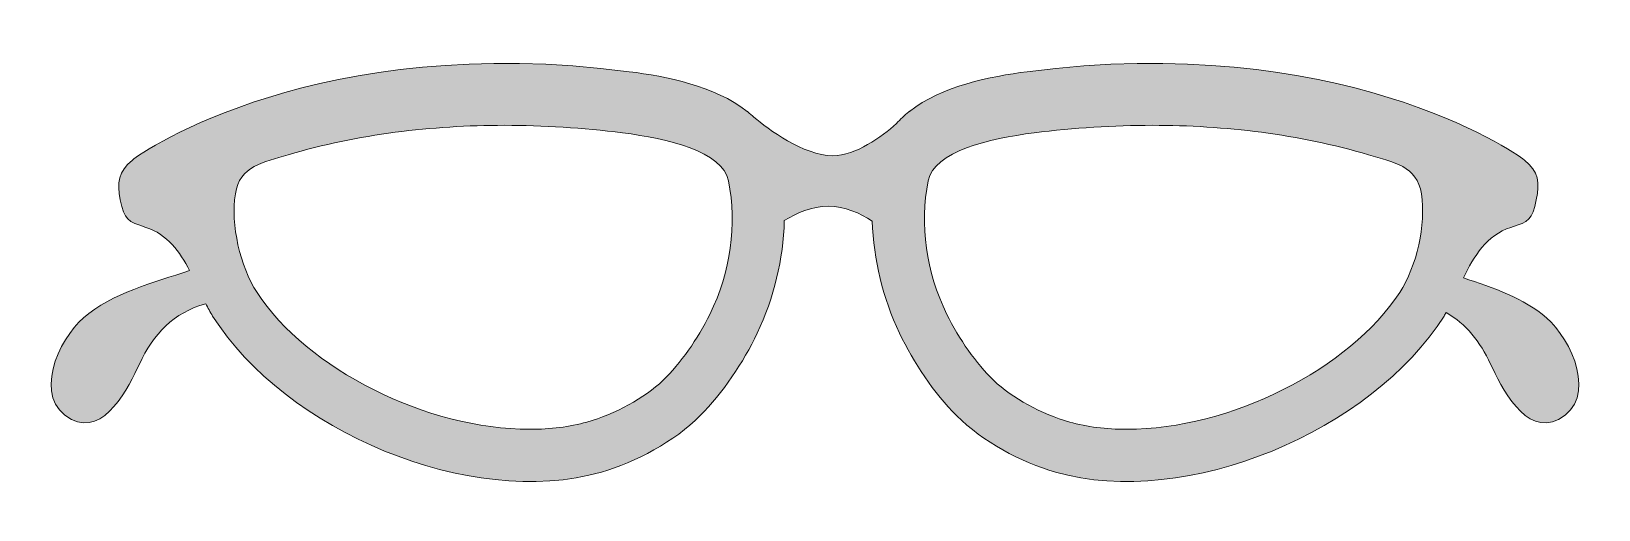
# Model space of a CAD drawing. Header units: inches. Extents: x -1 to 103, y -2 to 30.
import ezdxf

# ---------------------------------------------------------------- set-up
doc = ezdxf.new("R2010")
doc.units = ezdxf.units.IN
doc.header["$MEASUREMENT"] = 0
doc.layers.add('Layer 1', color=7, linetype='Continuous')

msp = doc.modelspace()

# ---------------------------------------------------------------- hatches: boundary and pattern name
at = {"layer": 'Layer 1', "true_color": 0xbe1e2d}
h = msp.add_hatch(color=242, dxfattribs=at)
h.dxf.hatch_style = 2
edge = h.paths.add_edge_path()
edge.add_spline(control_points=[(92.64, 11.02), (92.68, 11.1), (92.72, 11.17), (92.77, 11.25), (94.1, 10.5), (95.03, 9.32), (95.73, 7.82), (96.42, 6.33), (98.06, 3), (100.24, 4.13), (102.92, 5.54), (101.1, 9.47), (99.45, 10.9), (97.95, 12.2), (95.9, 12.92), (93.92, 13.55), (94.63, 15.01), (95.46, 16.39), (97.08, 16.92), (98.3, 17.31), (98.49, 17.41), (98.77, 18.76), (99.01, 19.9), (98.92, 20.62), (97.98, 21.4), (97.28, 21.99), (85.54, 29.97), (64.92, 27.28), (62.48, 26.96), (59.23, 26.33), (57.08, 24.64), (57.08, 24.64), (57.08, 24.65), (57.08, 24.65), (57.08, 24.65), (57.07, 24.63), (57.05, 24.61), (56.75, 24.37), (56.47, 24.11), (56.22, 23.83), (55.22, 22.95), (53.51, 21.68), (51.99, 21.69), (50.01, 21.7), (47.69, 23.45), (46.74, 24.25), (46.6, 24.38), (46.46, 24.5), (46.31, 24.62), (46.3, 24.63), (46.28, 24.65), (46.28, 24.65), (46.28, 24.65), (46.29, 24.64), (46.29, 24.64), (44.13, 26.33), (40.9, 26.97), (38.45, 27.28), (17.84, 29.97), (6.09, 21.99), (5.4, 21.4), (4.46, 20.62), (4.37, 19.9), (4.6, 18.76), (4.89, 17.41), (5.08, 17.31), (6.3, 16.92), (7.74, 16.45), (8.55, 15.31), (9.21, 14.04), (6.81, 13.26), (4.04, 12.54), (2.15, 10.9), (0.5, 9.47), (-1.32, 5.54), (1.36, 4.13), (3.54, 3), (5.18, 6.33), (5.87, 7.82), (6.8, 9.82), (8.14, 11.24), (10.28, 11.84), (10.43, 11.56), (10.58, 11.28), (10.74, 11.02), (15.53, 3.41), (27.83, -1.87), (36.59, 0.63), (38.86, 1.27), (41.47, 2.69), (43.15, 4.37), (44.68, 5.91), (46.02, 7.91), (46.96, 9.88), (48.07, 12.23), (48.69, 14.79), (48.76, 17.37), (49.58, 17.88), (50.61, 18.33), (51.68, 18.33), (52.78, 18.33), (53.81, 17.86), (54.61, 17.34), (54.69, 14.77), (55.31, 12.22), (56.42, 9.88), (57.36, 7.91), (58.69, 5.91), (60.23, 4.37), (61.91, 2.69), (64.52, 1.27), (66.79, 0.63), (75.54, -1.87), (87.84, 3.41), (92.64, 11.02)], knot_values=[0, 0, 0, 0, 1, 1, 1, 2, 2, 2, 3, 3, 3, 4, 4, 4, 5, 5, 5, 6, 6, 6, 7, 7, 7, 8, 8, 8, 9, 9, 9, 10, 10, 10, 11, 11, 11, 12, 12, 12, 13, 13, 13, 14, 14, 14, 15, 15, 15, 16, 16, 16, 17, 17, 17, 18, 18, 18, 19, 19, 19, 20, 20, 20, 21, 21, 21, 22, 22, 22, 23, 23, 23, 24, 24, 24, 25, 25, 25, 26, 26, 26, 27, 27, 27, 28, 28, 28, 29, 29, 29, 30, 30, 30, 31, 31, 31, 32, 32, 32, 33, 33, 33, 34, 34, 34, 35, 35, 35, 36, 36, 36, 37, 37, 37, 38, 38, 38, 38], degree=3, periodic=1)
edge = h.paths.add_edge_path()
edge.add_spline(control_points=[(43.81, 11.13), (43, 9.48), (41.86, 7.87), (40.68, 6.73), (39.5, 5.58), (37.47, 4.46), (35.63, 3.96), (34.49, 3.64), (33.21, 3.48), (31.85, 3.48), (24.98, 3.48), (17, 7.48), (13.69, 12.59), (12.56, 14.33), (11.93, 17.1), (12.25, 19.15), (12.53, 20.99), (14.11, 21.27), (15.76, 21.75), (20.41, 23.12), (25.29, 23.71), (30.15, 23.71), (32.71, 23.71), (35.35, 23.54), (38, 23.21), (41, 22.83), (44.66, 21.97), (45.05, 20.01), (45.63, 17.11), (45.19, 13.96), (43.81, 11.13)], knot_values=[0, 0, 0, 0, 1, 1, 1, 2, 2, 2, 3, 3, 3, 4, 4, 4, 5, 5, 5, 6, 6, 6, 7, 7, 7, 8, 8, 8, 9, 9, 9, 10, 10, 10, 10], degree=3, periodic=1)
edge = h.paths.add_edge_path()
edge.add_spline(control_points=[(59.57, 11.13), (58.18, 13.96), (57.74, 17.11), (58.33, 20.01), (58.72, 21.97), (62.38, 22.83), (65.37, 23.21), (68.03, 23.54), (70.67, 23.71), (73.23, 23.71), (78.08, 23.71), (82.96, 23.12), (87.62, 21.75), (89.27, 21.27), (90.84, 20.99), (91.13, 19.15), (91.45, 17.1), (90.82, 14.33), (89.69, 12.59), (86.37, 7.48), (78.4, 3.48), (71.53, 3.48), (70.16, 3.48), (68.89, 3.64), (67.74, 3.96), (65.91, 4.46), (63.88, 5.58), (62.69, 6.73), (61.52, 7.87), (60.38, 9.48), (59.57, 11.13)], knot_values=[0, 0, 0, 0, 1, 1, 1, 2, 2, 2, 3, 3, 3, 4, 4, 4, 5, 5, 5, 6, 6, 6, 7, 7, 7, 8, 8, 8, 9, 9, 9, 10, 10, 10, 10], degree=3, periodic=1)

# ---------------------------------------------------------------- linework, layer by layer
at = {"layer": 'Layer 1', "lineweight": 0}
for points, knots in [([(92.64, 11.02), (92.68, 11.1), (92.72, 11.17), (92.77, 11.25), (94.1, 10.5), (95.03, 9.32), (95.73, 7.82), (96.42, 6.33), (98.06, 3), (100.24, 4.13), (102.92, 5.54), (101.1, 9.47), (99.45, 10.9), (97.95, 12.2), (95.9, 12.92), (93.92, 13.55), (94.63, 15.01), (95.46, 16.39), (97.08, 16.92), (98.3, 17.31), (98.49, 17.41), (98.77, 18.76), (99.01, 19.9), (98.92, 20.62), (97.98, 21.4), (97.28, 21.99), (85.54, 29.97), (64.92, 27.28), (62.48, 26.96), (59.23, 26.33), (57.08, 24.64), (57.08, 24.64), (57.08, 24.65), (57.08, 24.65), (57.08, 24.65), (57.07, 24.63), (57.05, 24.61), (56.75, 24.37), (56.47, 24.11), (56.22, 23.83), (55.22, 22.95), (53.51, 21.68), (51.99, 21.69), (50.01, 21.7), (47.69, 23.45), (46.74, 24.25), (46.6, 24.38), (46.46, 24.5), (46.31, 24.62), (46.3, 24.63), (46.28, 24.65), (46.28, 24.65), (46.28, 24.65), (46.29, 24.64), (46.29, 24.64), (44.13, 26.33), (40.9, 26.97), (38.45, 27.28), (17.84, 29.97), (6.09, 21.99), (5.4, 21.4), (4.46, 20.62), (4.37, 19.9), (4.6, 18.76), (4.89, 17.41), (5.08, 17.31), (6.3, 16.92), (7.74, 16.45), (8.55, 15.31), (9.21, 14.04), (6.81, 13.26), (4.04, 12.54), (2.15, 10.9), (0.5, 9.47), (-1.32, 5.54), (1.36, 4.13), (3.54, 3), (5.18, 6.33), (5.87, 7.82), (6.8, 9.82), (8.14, 11.24), (10.28, 11.84), (10.43, 11.56), (10.58, 11.28), (10.74, 11.02), (15.53, 3.41), (27.83, -1.87), (36.59, 0.63), (38.86, 1.27), (41.47, 2.69), (43.15, 4.37), (44.68, 5.91), (46.02, 7.91), (46.96, 9.88), (48.07, 12.23), (48.69, 14.79), (48.76, 17.37), (49.58, 17.88), (50.61, 18.33), (51.68, 18.33), (52.78, 18.33), (53.81, 17.86), (54.61, 17.34), (54.69, 14.77), (55.31, 12.22), (56.42, 9.88), (57.36, 7.91), (58.69, 5.91), (60.23, 4.37), (61.91, 2.69), (64.52, 1.27), (66.79, 0.63), (75.54, -1.87), (87.84, 3.41), (92.64, 11.02)], [0, 0, 0, 0, 1, 1, 1, 2, 2, 2, 3, 3, 3, 4, 4, 4, 5, 5, 5, 6, 6, 6, 7, 7, 7, 8, 8, 8, 9, 9, 9, 10, 10, 10, 11, 11, 11, 12, 12, 12, 13, 13, 13, 14, 14, 14, 15, 15, 15, 16, 16, 16, 17, 17, 17, 18, 18, 18, 19, 19, 19, 20, 20, 20, 21, 21, 21, 22, 22, 22, 23, 23, 23, 24, 24, 24, 25, 25, 25, 26, 26, 26, 27, 27, 27, 28, 28, 28, 29, 29, 29, 30, 30, 30, 31, 31, 31, 32, 32, 32, 33, 33, 33, 34, 34, 34, 35, 35, 35, 36, 36, 36, 37, 37, 37, 38, 38, 38, 38]), ([(43.81, 11.13), (43, 9.48), (41.86, 7.87), (40.68, 6.73), (39.5, 5.58), (37.47, 4.46), (35.63, 3.96), (34.49, 3.64), (33.21, 3.48), (31.85, 3.48), (24.98, 3.48), (17, 7.48), (13.69, 12.59), (12.56, 14.33), (11.93, 17.1), (12.25, 19.15), (12.53, 20.99), (14.11, 21.27), (15.76, 21.75), (20.41, 23.12), (25.29, 23.71), (30.15, 23.71), (32.71, 23.71), (35.35, 23.54), (38, 23.21), (41, 22.83), (44.66, 21.97), (45.05, 20.01), (45.63, 17.11), (45.19, 13.96), (43.81, 11.13)], [0, 0, 0, 0, 1, 1, 1, 2, 2, 2, 3, 3, 3, 4, 4, 4, 5, 5, 5, 6, 6, 6, 7, 7, 7, 8, 8, 8, 9, 9, 9, 10, 10, 10, 10]), ([(59.57, 11.13), (58.18, 13.96), (57.74, 17.11), (58.33, 20.01), (58.72, 21.97), (62.38, 22.83), (65.37, 23.21), (68.03, 23.54), (70.67, 23.71), (73.23, 23.71), (78.08, 23.71), (82.96, 23.12), (87.62, 21.75), (89.27, 21.27), (90.84, 20.99), (91.13, 19.15), (91.45, 17.1), (90.82, 14.33), (89.69, 12.59), (86.37, 7.48), (78.4, 3.48), (71.53, 3.48), (70.16, 3.48), (68.89, 3.64), (67.74, 3.96), (65.91, 4.46), (63.88, 5.58), (62.69, 6.73), (61.52, 7.87), (60.38, 9.48), (59.57, 11.13)], [0, 0, 0, 0, 1, 1, 1, 2, 2, 2, 3, 3, 3, 4, 4, 4, 5, 5, 5, 6, 6, 6, 7, 7, 7, 8, 8, 8, 9, 9, 9, 10, 10, 10, 10])]:
    msp.add_open_spline(points, degree=3, knots=knots, dxfattribs=at)

doc.saveas('drawing.dxf')
